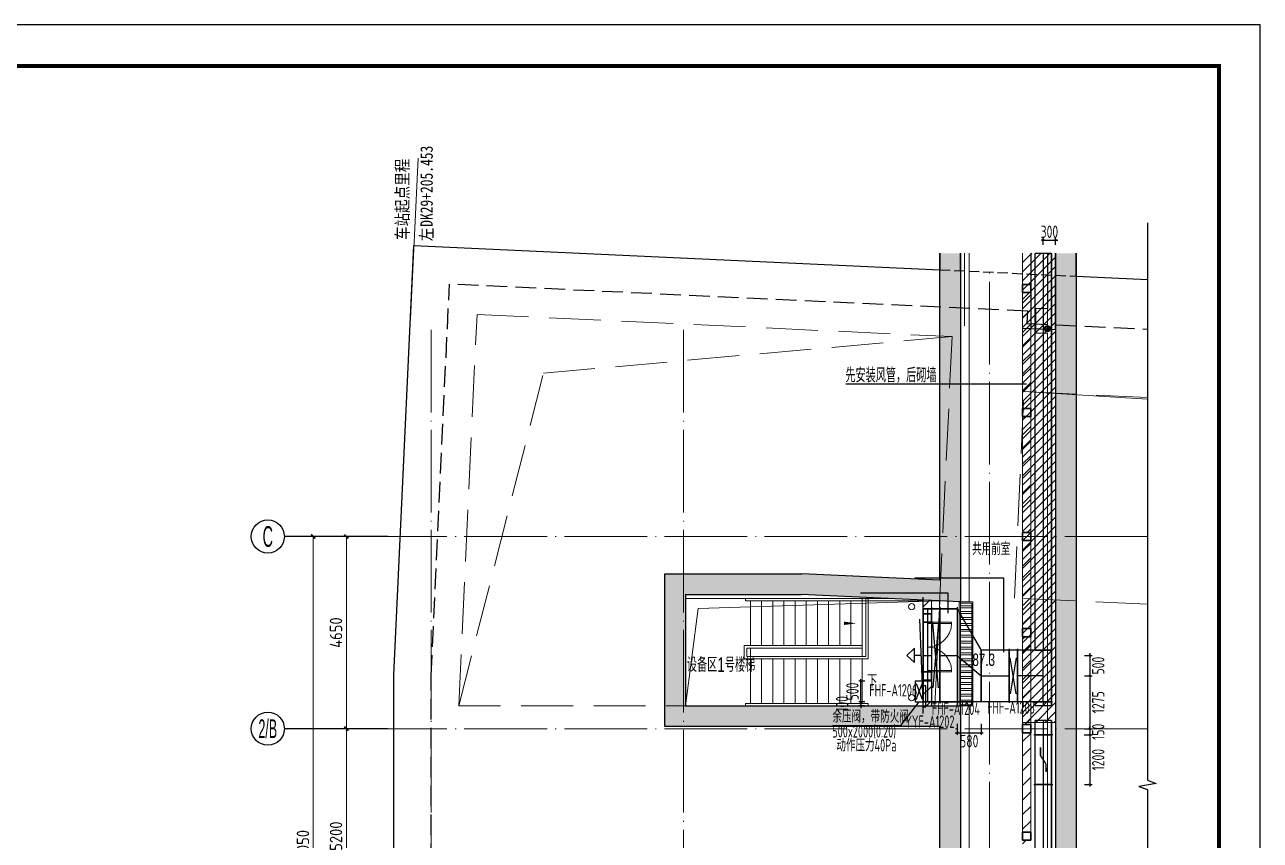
# Model space of a CAD drawing. Extents: x 4 to 13611208, y -605838 to 574722.
# Drawn here: x 13139543 to 13169423, y 427852 to 447585 of the extents above; entities that cross this region are included whole.
import ezdxf
from ezdxf.enums import TextEntityAlignment as Align

# ---------------------------------------------------------------- set-up
doc = ezdxf.new("R2010")
doc.units = 0
doc.header["$LTSCALE"] = 1000
doc.header["$MEASUREMENT"] = 0
for name, pattern in [('ACAD_ISO10W100', [18.5, 12, -3, 0.5, -3]), ('CENTER2', [28.575, 19.05, -3.175, 3.175, -3.175]), ('CONTINOUS', [0]), ('DASH', [0.35, 0.25, -0.1]), ('DOTE', [2.42, 2, -0.2, 0.02, -0.2])]:
    doc.linetypes.add(name, pattern=pattern)
doc.layers.add('0标记', color=1, linetype='Continuous', plot=False)
for name, color, linetype, lineweight in [('1-WALL-砼', 8, 'Continuous', 30), ('1-填充', 8, 'Continuous', 5), ('1-开孔（楼板）', 7, 'Continuous', 5), ('1-截水沟', 133, 'Continuous', 5), ('1-扶梯', 8, 'Continuous', 5), ('1-楼梯', 7, 'CONTINOUS', 5), ('1-线路', 8, 'ACAD_ISO10W100', 5), ('1-车站轮廓', 8, 'CONTINOUS', 5), ('COLUMN(构造柱)', 8, 'Continuous', 35), ('DOTE', 14, 'DOTE', 5), ('pipe排水', 8, 'Continuous', 5), ('PUB_HATCH', 8, 'Continuous', 5), ('WALL', 2, 'Continuous', 5), ('WINDOW', 8, 'Continuous', 5), ('空调提孔洞', 8, 'Continuous', 5), ('给排水提孔洞', 5, 'Continuous', 5), ('顶板轮廓线', 41, 'Continuous', 30)]:
    doc.layers.add(name, color=color, linetype=linetype, lineweight=lineweight)
for name, color, linetype in [('AXIS', 3, 'Continuous'), ('AXIS_TEXT', 7, 'Continuous'), ('DIM_SYMB', 3, 'Continuous'), ('DUCT-JYF-送风管设备', 1, 'Continuous'), ('DUCT-X-P标注', 7, 'Continuous'), ('DUCT-X-S中心线', 5, 'CENTER2'), ('DUCT-X-S标注', 7, 'Continuous'), ('DUCT-X-S法兰', 4, 'Continuous'), ('DUCT-X-S管', 3, 'Continuous'), ('DUCT-X-S管端线', 4, 'Continuous'), ('DUCT-X-S阀门', 7, 'Continuous'), ('DUCT-X-S风口', 7, 'Continuous'), ('PUB_TEXT', 8, 'Continuous'), ('图框', 7, 'Continuous')]:
    doc.layers.add(name, color=color, linetype=linetype)
doc.styles.add('_TCH_DIM', font='SIMPLEX', dxfattribs={"bigfont": 'GBCBIG'})
doc.styles.add('C', font='HZTXT_E', dxfattribs={"width": 0.7, "bigfont": 'HZTXT'})
doc.styles.add('COMPLEX', font='hztxt_e.shx', dxfattribs={"width": 0.6, "bigfont": 'HZTXT.shx'})
doc.styles.add('DIM_FONT', font='gbenor.shx', dxfattribs={"bigfont": 'gbcbig.shx'})
doc.styles.add('du', font='gbenor.shx', dxfattribs={"width": 0.8, "bigfont": 'hztxt.shx'})
doc.styles.add('黑体', font='simhei.ttf', dxfattribs={"width": 0.8})
doc.dimstyles.new('67', dxfattribs={"dimscale": 100, "dimtxt": 3, "dimasz": 0.5, "dimexe": 0.5, "dimexo": 2, "dimgap": 0.5, "dimtad": 2, "dimdec": 0, "dimrnd": 5, "dimzin": 0, "dimdsep": 46, "dimtxsty": 'du', "dimblk": 'ARCHTICK', "dimcen": 0, "dimdle": 0.5, "dimclrd": 256, "dimclre": 256, "dimclrt": 256, "dimazin": 0, "dimtfac": 1, "dimtdec": 0, "dimtix": 1, "dimtmove": 2, "dimatfit": 3, "dimfxl": 100, "dimtolj": 1, "dimtzin": 0, "dimlwd": -1, "dimlwe": -1, "dimarcsym": 0})
doc.dimstyles.new('_TCH_ARCH&&100', dxfattribs={"dimtxt": 300, "dimasz": 100, "dimexe": 100, "dimexo": 100, "dimgap": 100, "dimtad": 1, "dimdec": 0, "dimzin": 0, "dimdsep": 46, "dimtxsty": 'DIM_FONT', "dimblk": 'ARCHTICK', "dimcen": 0.09, "dimclrd": 3, "dimclre": 3, "dimclrt": 7, "dimaunit": 1, "dimazin": 2, "dimtfac": 1, "dimtdec": 0, "dimtix": 1, "dimtmove": 2, "dimatfit": 3, "dimfxl": 1, "dimtolj": 1, "dimtzin": 0, "dimlwd": 18, "dimlwe": 18, "dimarcsym": 0})
pattern_1 = [(45, (1441591.84, 230822.02), (-176.776766, 176.776766), [])]

# ---------------------------------------------------------------- blocks, each defined once
blk = doc.blocks.new('地漏')
at = {"layer": 'pipe排水'}
h = blk.add_hatch(dxfattribs=at)
h.set_pattern_fill('ANSI31', color=8, scale=25, style=0)
h.set_pattern_definition([(45, (-444803.95, -349136.397), (-28.0633004, 28.0633004), [])])
h.paths.add_polyline_path([(100, 0, 1), (-100, 0, 1)])
blk.add_circle((0, 0), 100, dxfattribs=at)
blk = doc.blocks.new('_ArchTick')
at = {"color": 0, "linetype": 'ByBlock', "const_width": 0.4}
blk.add_lwpolyline([(-0.5, -0.5), (0.5, 0.5)], dxfattribs=at)
blk = doc.blocks.new('*D2298')
at = {"layer": 'AXIS', "color": 3, "lineweight": 18, "transparency": 16777216}
for p, q in [((13148221, 430552), (13147221, 430552)), ((13147321, 425352), (13147321, 430552)), ((13148221, 425352), (13147221, 425352))]:
    blk.add_line(p, q, dxfattribs=at)
at = {"layer": 'AXIS', "color": 3, "lineweight": 18, "transparency": 16777216, "xscale": 100, "yscale": 100, "zscale": 100}
for p, rotation in [((13147321, 430552), 90), ((13147321, 425352), 270)]:
    blk.add_blockref('_ArchTick', p, dxfattribs=dict(at, rotation=rotation))
at = {"layer": 'AXIS', "color": 7, "transparency": 16777216, "insert": (13147071, 427952), "char_height": 300, "attachment_point": 5, "rotation": 90, "style": 'DIM_FONT'}
blk.add_mtext('\\A1;5200', dxfattribs=at)
blk = doc.blocks.new('*D2299')
at = {"layer": 'AXIS', "color": 3, "lineweight": 18, "transparency": 16777216}
for p, q in [((13148221, 435202), (13147221, 435202)), ((13147321, 430552), (13147321, 435202)), ((13148221, 430552), (13147221, 430552))]:
    blk.add_line(p, q, dxfattribs=at)
at = {"layer": 'AXIS', "color": 3, "lineweight": 18, "transparency": 16777216, "xscale": 100, "yscale": 100, "zscale": 100}
for p, rotation in [((13147321, 435202), 90), ((13147321, 430552), 270)]:
    blk.add_blockref('_ArchTick', p, dxfattribs=dict(at, rotation=rotation))
at = {"layer": 'AXIS', "color": 7, "transparency": 16777216, "insert": (13147071, 432877), "char_height": 300, "attachment_point": 5, "rotation": 90, "style": 'DIM_FONT'}
blk.add_mtext('\\A1;4650', dxfattribs=at)
blk = doc.blocks.new('*D2300')
at = {"layer": 'AXIS', "color": 3, "lineweight": 18, "transparency": 16777216}
for p, q in [((13148221, 435202), (13146421, 435202)), ((13146521, 420152), (13146521, 435202)), ((13148221, 420152), (13146421, 420152))]:
    blk.add_line(p, q, dxfattribs=at)
at = {"layer": 'AXIS', "color": 3, "lineweight": 18, "transparency": 16777216, "xscale": 100, "yscale": 100, "zscale": 100}
for p, rotation in [((13146521, 435202), 90), ((13146521, 420152), 270)]:
    blk.add_blockref('_ArchTick', p, dxfattribs=dict(at, rotation=rotation))
at = {"layer": 'AXIS', "color": 7, "transparency": 16777216, "insert": (13146271, 427677), "char_height": 300, "attachment_point": 5, "rotation": 90, "style": 'DIM_FONT'}
blk.add_mtext('\\A1;15050', dxfattribs=at)
blk = doc.blocks.new('_AXISO')
blk.add_circle((0, 0), 0.5)
at = {"layer": 'AXIS_TEXT', "style": 'COMPLEX', "width": 1.041667}
blk.add_attdef('A', text='', height=0.56, dxfattribs=at).set_placement((-0.25, -0.28), (0.25, -0.28), align=Align.FIT)
blk = doc.blocks.new('$DorLib2D$00000002')
for p, q in [((-0.5, 0), (-0.5, 0.4875)), ((-0.475, 0.4875), (-0.5, 0.4875)), ((-0.475, 0), (-0.475, 0.4875)), ((0.475, 0), (0.475, 0.4875)), ((0.475, 0.4875), (0.5, 0.4875)), ((0.5, 0), (0.5, 0.4875)), ((-0.5, 0), (-0.475, 0)), ((0.5, 0), (0.475, 0))]:
    blk.add_line(p, q)
at = {"lineweight": 13}
for centre, start, end in [((-0.4875, 0), 0, 88.53072), ((0.4875, 0), 91.46928, 180)]:
    blk.add_arc(centre, 0.4875, start, end, dxfattribs=at)
blk = doc.blocks.new('YYF-200')
at = {"layer": 'DUCT-JYF-送风管设备'}
for p, q in [((30, 439), (-170, 439)), ((-170, 439), (-170, -61)), ((-140, 381), (0, 0)), ((-140, -2), (0, 378)), ((30, 439), (30, -61)), ((230, 439), (30, 439)), ((30, -179), (30, 439)), ((92, 330), (30, 330)), ((92, -179), (92, 330)), ((230, 439), (230, -61)), ((-170, -61), (30, -61)), ((230, -61), (30, -61)), ((30, -179), (92, -179))]:
    blk.add_line(p, q, dxfattribs=at)
blk = doc.blocks.new('*D2366')
at = {"layer": 'DUCT-X-S标注', "transparency": 16777216}
for p, q in [((13164173, 442375), (13164123, 442375)), ((13164173, 442256), (13164173, 442425)), ((13164173, 442375), (13164473, 442375)), ((13164473, 442256), (13164473, 442425)), ((13164473, 442375), (13164523, 442375))]:
    blk.add_line(p, q, dxfattribs=at)
at = {"layer": 'DUCT-X-S标注', "transparency": 16777216, "xscale": 50, "yscale": 50, "zscale": 50}
blk.add_blockref('_ArchTick', (13164173, 442375), dxfattribs=at)
at = {"layer": 'DUCT-X-S标注', "transparency": 16777216, "xscale": 50, "yscale": 50, "zscale": 50, "rotation": 180}
blk.add_blockref('_ArchTick', (13164473, 442375), dxfattribs=at)
at = {"layer": 'DUCT-X-S标注', "transparency": 16777216, "insert": (13164323, 442575), "char_height": 300, "attachment_point": 5, "style": 'du'}
blk.add_mtext('\\A1;300', dxfattribs=at)
blk = doc.blocks.new('*D2367')
at = {"layer": 'DUCT-X-S标注', "transparency": 16777216}
for p, q in [((13159856, 431202), (13159711, 431202)), ((13159761, 431202), (13159761, 431252)), ((13159761, 431202), (13159761, 431102)), ((13159856, 431102), (13159711, 431102)), ((13159761, 431102), (13159761, 431052))]:
    blk.add_line(p, q, dxfattribs=at)
at = {"layer": 'DUCT-X-S标注', "transparency": 16777216, "xscale": 50, "yscale": 50, "zscale": 50}
for p, rotation in [((13159761, 431202), 270), ((13159761, 431102), 90)]:
    blk.add_blockref('_ArchTick', p, dxfattribs=dict(at, rotation=rotation))
at = {"layer": 'DUCT-X-S标注', "transparency": 16777216, "insert": (13159311, 431152), "char_height": 300, "attachment_point": 5, "rotation": 90, "style": 'du'}
blk.add_mtext('\\A1;100', dxfattribs=at)
blk = doc.blocks.new('*D2368')
at = {"layer": 'DUCT-X-S标注', "transparency": 16777216}
for p, q in [((13159856, 431702), (13159711, 431702)), ((13159761, 431152), (13159761, 431752)), ((13159856, 431202), (13159711, 431202))]:
    blk.add_line(p, q, dxfattribs=at)
at = {"layer": 'DUCT-X-S标注', "transparency": 16777216, "xscale": 50, "yscale": 50, "zscale": 50}
for p, rotation in [((13159761, 431702), 90), ((13159761, 431202), 270)]:
    blk.add_blockref('_ArchTick', p, dxfattribs=dict(at, rotation=rotation))
at = {"layer": 'DUCT-X-S标注', "transparency": 16777216, "insert": (13159561, 431452), "char_height": 300, "attachment_point": 5, "rotation": 90, "style": 'du'}
blk.add_mtext('\\A1;500', dxfattribs=at)
blk = doc.blocks.new('*D2369')
at = {"layer": 'DUCT-X-S标注', "transparency": 16777216}
for p, q in [((13165303, 432377), (13165303, 431779)), ((13165173, 432327), (13165353, 432327)), ((13165173, 431829), (13165353, 431829))]:
    blk.add_line(p, q, dxfattribs=at)
at = {"layer": 'DUCT-X-S标注', "transparency": 16777216, "xscale": 50, "yscale": 50, "zscale": 50}
for p, rotation in [((13165303, 432327), 90), ((13165303, 431829), 270)]:
    blk.add_blockref('_ArchTick', p, dxfattribs=dict(at, rotation=rotation))
at = {"layer": 'DUCT-X-S标注', "transparency": 16777216, "insert": (13165503, 432078), "char_height": 300, "attachment_point": 5, "rotation": 90, "style": 'du'}
blk.add_mtext('\\A1;500', dxfattribs=at)
blk = doc.blocks.new('*D2370')
at = {"layer": 'DUCT-X-S标注', "transparency": 16777216}
for p, q in [((13165173, 431829), (13165353, 431829)), ((13165303, 431879), (13165303, 430502)), ((13165173, 430552), (13165353, 430552))]:
    blk.add_line(p, q, dxfattribs=at)
at = {"layer": 'DUCT-X-S标注', "transparency": 16777216, "xscale": 50, "yscale": 50, "zscale": 50}
for p, rotation in [((13165303, 431829), 90), ((13165303, 430552), 270)]:
    blk.add_blockref('_ArchTick', p, dxfattribs=dict(at, rotation=rotation))
at = {"layer": 'DUCT-X-S标注', "transparency": 16777216, "insert": (13165503, 431191), "char_height": 300, "attachment_point": 5, "rotation": 90, "style": 'du'}
blk.add_mtext('\\A1;1275', dxfattribs=at)
blk = doc.blocks.new('*D2371')
at = {"layer": 'DUCT-X-S标注', "transparency": 16777216}
for p, q in [((13165303, 430552), (13165303, 430602)), ((13165163, 430402), (13165353, 430402)), ((13165173, 430552), (13165353, 430552)), ((13165303, 430552), (13165303, 430402)), ((13165303, 430402), (13165303, 430352))]:
    blk.add_line(p, q, dxfattribs=at)
at = {"layer": 'DUCT-X-S标注', "transparency": 16777216, "xscale": 50, "yscale": 50, "zscale": 50}
for p, rotation in [((13165303, 430552), 270), ((13165303, 430402), 90)]:
    blk.add_blockref('_ArchTick', p, dxfattribs=dict(at, rotation=rotation))
at = {"layer": 'DUCT-X-S标注', "transparency": 16777216, "insert": (13165503, 430477), "char_height": 300, "attachment_point": 5, "rotation": 90, "style": 'du'}
blk.add_mtext('\\A1;150', dxfattribs=at)
blk = doc.blocks.new('*D2372')
at = {"layer": 'DUCT-X-S标注', "transparency": 16777216}
for p, q in [((13165163, 430402), (13165353, 430402)), ((13165303, 430452), (13165303, 429152)), ((13165173, 429202), (13165353, 429202))]:
    blk.add_line(p, q, dxfattribs=at)
at = {"layer": 'DUCT-X-S标注', "transparency": 16777216, "xscale": 50, "yscale": 50, "zscale": 50}
for p, rotation in [((13165303, 430402), 90), ((13165303, 429202), 270)]:
    blk.add_blockref('_ArchTick', p, dxfattribs=dict(at, rotation=rotation))
at = {"layer": 'DUCT-X-S标注', "transparency": 16777216, "insert": (13165503, 429802), "char_height": 300, "attachment_point": 5, "rotation": 90, "style": 'du'}
blk.add_mtext('\\A1;1200', dxfattribs=at)
blk = doc.blocks.new('*D2376')
at = {"layer": 'DUCT-X-S标注', "transparency": 16777216}
for p, q in [((13162096, 430667), (13162096, 430401)), ((13162673, 430667), (13162673, 430401)), ((13162046, 430451), (13162723, 430451))]:
    blk.add_line(p, q, dxfattribs=at)
at = {"layer": 'DUCT-X-S标注', "transparency": 16777216, "xscale": 50, "yscale": 50, "zscale": 50, "rotation": 180}
blk.add_blockref('_ArchTick', (13162096, 430451), dxfattribs=at)
at = {"layer": 'DUCT-X-S标注', "transparency": 16777216, "xscale": 50, "yscale": 50, "zscale": 50}
blk.add_blockref('_ArchTick', (13162673, 430451), dxfattribs=at)
at = {"layer": 'DUCT-X-S标注', "transparency": 16777216, "insert": (13162384, 430251), "char_height": 300, "attachment_point": 5, "style": 'du'}
blk.add_mtext('\\A1;580', dxfattribs=at)
blk = doc.blocks.new('图框框')
at = {"layer": '图框', "color": 1, "linetype": 'Continuous', "ltscale": 10}
blk.add_lwpolyline([(0, -42000), (59400, -42000), (59400, 0), (0, 0)], close=True, dxfattribs=at)
blk = doc.blocks.new('$风口$00000101')
for p, q in [((100, 250), (100, -250)), ((0, -200), (0, 200)), ((0, 200), (100, 200)), ((100, 200), (183.5, -155.8)), ((0, 0), (-100, 0)), ((170, 0), (315, 0)), ((500, 0), (315, 31.5)), ((315, 31.5), (315, -31.5)), ((315, -31.5), (500, 0)), ((100, -200), (0, -200))]:
    blk.add_line(p, q)

msp = doc.modelspace()

# ---------------------------------------------------------------- hatches: boundary and pattern name
at = {"layer": '1-填充'}
h = msp.add_hatch(dxfattribs=at)
h.set_pattern_fill('钢筋混凝土', color=8, scale=100, style=0)
h.set_pattern_definition([(45, (26775.88, 100903.02), (-176.7766953, 176.7766953), []), (50, (26775.9, 100903), (717.260183, -62.752135), [75, -825]), (355, (26775.9, 100903), (-138.751334, 752.192134), [60, -660]), (100.4514, (26835.65, 100897.8), (578.50938, 689.439542), [63.74019, -701.14211]), (46.1842, (26775.9, 101103), (1067.24105, -165.519014), [112.5, -1237.5]), (96.6356, (26864.8, 101089.2), (934.662706, 974.11787), [95.61029, -1051.713]), (351.1842, (26775.9, 101103), (934.661945, 974.1186), [90, -990]), (21, (26875.9, 101053), (596.907052, -402.61889), [75, -825]), (326, (26875.9, 101053), (243.31533, 725.150045), [60, -660]), (71.4514, (26925.6, 101019.5), (840.22263, 322.530497), [63.74019, -701.14211]), (37.5, (26775.88, 100903.02), (12.1598553, 332.893854), [0, -652, 0, -670, 0, -662.5]), (7.5, (26775.9, 100903.02), (263.069537, 394.411712), [0, -382, 0, -637, 0, -252.5]), (327.5, (26552.88, 100903.02), (533.822436, -22.554872), [0, -250, 0, -780, 0, -1035]), (317.5, (26452.9, 100903), (583.18617, 100.104982), [0, -325, 0, -518, 0, -735])])
h.paths.add_polyline_path([(13164973, 440299.4), (13164473, 440322.7), (13164473, 417190.6), (13158322.4, 416902), (13155523, 416902), (13155523, 419602), (13162173, 419602), (13162173, 431102), (13155523, 431102), (13155523, 433802), (13158322.5, 433802), (13162173, 433621.3), (13162173, 440730.2), (13161673, 440753.4), (13161673, 434145.4), (13158334.2, 434302), (13155023, 434302), (13155023, 430602), (13161673, 430602), (13161673, 420102), (13155023, 420102), (13155023, 416402), (13158334.1, 416402), (13164973, 416713.5)])
h.paths.add_polyline_path([(13162173, 442056), (13161673, 442056), (13161673, 440753.4), (13162173, 440730.2)])
h.paths.add_polyline_path([(13164973, 442056), (13164473, 442056), (13164473, 440322.7), (13164973, 440299.4)])
h = msp.add_hatch(dxfattribs=at)
h.set_pattern_fill('ANSI31', color=8, scale=100, style=0)
h.set_pattern_definition([(45, (26775.88, 100903.02), (-112.2532015, 112.2532015), [])])
h.paths.add_polyline_path([(13164473, 442056), (13163673, 442056), (13163673, 430702), (13164473, 430702)])
h = msp.add_hatch(dxfattribs=at)
h.set_pattern_fill('ANSI32', color=8, scale=30, angle=334.88267, style=0)
h.set_pattern_definition([(360, (13162872.03, 228644.58), (8e-12, 142.875), []), (360, (13162919.65, 228596.95), (8e-12, 142.875), [])])
h.paths.add_polyline_path([(13162173, 433591.3), (13162443, 433591.3), (13162443, 431132), (13162173, 431132)])
at = {"layer": 'PUB_HATCH'}
h = msp.add_hatch(dxfattribs=at)
h.set_pattern_fill('普通砖', color=8, scale=100, style=0)
h.set_pattern_definition(pattern_1)
h.paths.add_polyline_path([(13163673, 438302), (13163873, 438302), (13163873, 441102), (13163673, 441102)])
h = msp.add_hatch(dxfattribs=at)
h.set_pattern_fill('普通砖', color=8, scale=100, style=0)
h.set_pattern_definition(pattern_1)
h.paths.add_polyline_path([(13163673, 435302), (13163873, 435302), (13163873, 438102), (13163673, 438102)])
h = msp.add_hatch(dxfattribs=at)
h.set_pattern_fill('普通砖', color=8, scale=100, style=0)
h.set_pattern_definition(pattern_1)
h.paths.add_polyline_path([(13163673, 432977), (13163873, 432977), (13163873, 435102), (13163673, 435102)])
h = msp.add_hatch(dxfattribs=at)
h.set_pattern_fill('普通砖', color=8, scale=100, style=0)
h.set_pattern_definition(pattern_1)
h.paths.add_polyline_path([(13161273.6, 433327.5), (13161473.6, 433327.5), (13161473.6, 433658.9), (13161273.6, 433658.9)])
h = msp.add_hatch(dxfattribs=at)
h.set_pattern_fill('普通砖', color=8, scale=100, style=0)
h.set_pattern_definition(pattern_1)
h.paths.add_polyline_path([(13163673, 430652), (13163873, 430652), (13163873, 432777), (13163673, 432777)])
h = msp.add_hatch(dxfattribs=at)
h.set_pattern_fill('普通砖', color=8, scale=100, style=0)
h.set_pattern_definition(pattern_1)
h.paths.add_polyline_path([(13161473.6, 431727.5), (13161273.6, 431727.5), (13161273.6, 431102), (13161473.6, 431102)])
h = msp.add_hatch(dxfattribs=at)
h.set_pattern_fill('普通砖', color=8, scale=100, style=0)
h.set_pattern_definition(pattern_1)
h.paths.add_polyline_path([(13163673, 428052), (13163873, 428052), (13163873, 430452), (13163673, 430452)])
h = msp.add_hatch(dxfattribs=at)
h.set_pattern_fill('普通砖', color=8, scale=100, style=0)
h.set_pattern_definition(pattern_1)
h.paths.add_polyline_path([(13163673, 425452), (13163873, 425452), (13163873, 427852), (13163673, 427852)])

# ---------------------------------------------------------------- linework, layer by layer
at = {"color": 8}
msp.add_lwpolyline([(13163873, 442056), (13163873, 440233.1), (13164473, 440209.4), (13164473, 442056)], dxfattribs=at)
at = {"layer": '1-WALL-砼', "color": 8}
for p, q in [((13161673, 434145.4), (13161673, 442056)), ((13161673, 442056), (13161673, 441654.4)), ((13162173, 442056), (13162173, 433621.3)), ((13162173, 441631.1), (13162173, 442056)), ((13164473, 442056), (13164473, 417190.6)), ((13164473, 442056), (13164473, 441524)), ((13164973, 442056), (13164973, 416713.5)), ((13164973, 441500.7), (13164973, 442056)), ((13155023, 430602), (13155023, 434302)), ((13155023, 434302), (13158334.2, 434302)), ((13155023, 430602), (13155023, 434302)), ((13155023, 434302), (13158334.2, 434302)), ((13161673, 434145.4), (13158334.2, 434302)), ((13155523, 433802), (13158322.5, 433802)), ((13155523, 433802), (13155523, 431102)), ((13162173, 433621.3), (13158322.5, 433802)), ((13155523, 431102), (13162173, 431102)), ((13162173, 431102), (13162173, 419602)), ((13161673, 430602), (13155023, 430602)), ((13161673, 430602), (13155023, 430602)), ((13161673, 420102), (13161673, 430602)), ((13161673, 420102), (13161673, 430602))]:
    msp.add_line(p, q, dxfattribs=at)
at = {"layer": '1-WALL-砼', "color": 8, "linetype": 'DASH', "ltscale": 2}
for p, q in [((13149373, 431831.1), (13149814.2, 441305.6)), ((13163799, 440654.4), (13149814.2, 441305.6)), ((13163785.1, 440354.8), (13163799, 440654.4)), ((13163785.1, 440354.8), (13166693.8, 440219.3)), ((13149373, 418874), (13149373, 431831.1))]:
    msp.add_line(p, q, dxfattribs=at)
at = {"layer": '1-填充', "color": 8}
msp.add_lwpolyline([(13163673, 442056), (13163673, 430702), (13164473, 430702), (13164473, 442056)], dxfattribs=at)
at = {"layer": '1-开孔（楼板）', "color": 8, "linetype": 'DASH', "ltscale": 5}
for points in [[(13161552.3, 431102), (13150039.8, 431102), (13150480.9, 440573.8), (13161968.4, 440038.9), (13161552.3, 431102)], [(13150039.8, 431102), (13152089, 439154.8), (13161968.4, 440038.9)], [(13166693.8, 433562.1), (13163475.7, 433712), (13163708.3, 438706.5), (13166693.8, 438567.5)]]:
    msp.add_lwpolyline(points, dxfattribs=at)
at = {"layer": '1-开孔（楼板）', "color": 8}
for points in [[(13163708.3, 438706.5), (13166693.8, 438527.3)], [(13155523, 431102), (13155830.4, 433459.5), (13161670.7, 433644.9)]]:
    msp.add_lwpolyline(points, dxfattribs=at)
for points in [[(13155523, 431102), (13155523, 432402), (13155523, 433802), (13158322.5, 433802), (13161670.7, 433644.9), (13161552.3, 431102)], [(13155523, 431102), (13155523, 433802), (13158322.5, 433802), (13161670.7, 433644.9), (13155830.4, 433459.5)]]:
    msp.add_lwpolyline(points, close=True, dxfattribs=at)
at = {"layer": '1-截水沟', "color": 8}
for p, q in [((13162383, 439502), (13162383, 442056)), ((13164283, 442056), (13164283, 440721.7)), ((13164283, 440721.7), (13163993, 440721.7)), ((13163993, 440721.7), (13163993, 440121.7)), ((13163993, 440121.7), (13164273, 440121.7)), ((13164273, 440121.7), (13164273, 417652)), ((13162383, 433621.3), (13162383, 439502)), ((13162173, 433621.3), (13162383, 433621.3)), ((13162173, 431102), (13162383, 431102)), ((13162383, 425352), (13162383, 431102))]:
    msp.add_line(p, q, dxfattribs=at)
for points in [[(13162143, 433621.3), (13162473, 433621.3), (13162473, 431102), (13162143, 431102)], [(13162173, 433591.3), (13162443, 433591.3), (13162443, 431132), (13162173, 431132)]]:
    msp.add_lwpolyline(points, close=True, dxfattribs=at)
msp.add_lwpolyline([(13162173, 433621.3), (13162173, 431102)], dxfattribs=at)
at = {"layer": '1-扶梯', "color": 8}
for p, q in [((13164273, 442056), (13164273, 440217.3)), ((13164373, 440213.3), (13164373, 442056))]:
    msp.add_line(p, q, dxfattribs=at)
msp.add_lwpolyline([(13162273, 440296.3), (13162273, 442056)], dxfattribs=at)
at = {"layer": '1-楼梯', "color": 8}
for p, q in [((13156973, 433702), (13155523, 433702)), ((13155523, 433702), (13155523, 431102)), ((13159793, 433702), (13156973, 433702)), ((13156973, 433642), (13156973, 433702)), ((13157093, 433702), (13156973, 433702)), ((13159793, 433642), (13156973, 433642)), ((13159793, 433702), (13157093, 433702)), ((13157093, 432562), (13157093, 433642)), ((13157093, 432562), (13157093, 433642)), ((13157363, 432562), (13157363, 433642)), ((13157633, 432562), (13157633, 433642)), ((13157903, 432562), (13157903, 433642)), ((13158173, 432562), (13158173, 433642)), ((13158443, 432562), (13158443, 433642)), ((13158713, 432562), (13158713, 433642)), ((13158983, 432562), (13158983, 433642)), ((13159253, 432562), (13159253, 433642)), ((13159523, 432562), (13159523, 433642)), ((13159733, 433642), (13161273.6, 433642)), ((13159793, 433702), (13160453.2, 433702)), ((13159793, 433642), (13159793, 433702)), ((13159793, 433642), (13159793, 433702)), ((13159793, 432562), (13159793, 433642)), ((13159883, 432302), (13159883, 433702)), ((13159883, 433702), (13159943, 433702)), ((13159943, 432242), (13159943, 433702)), ((13159793, 432562), (13156943, 432562)), ((13156943, 432562), (13156943, 432242)), ((13159793, 432502), (13157003, 432502)), ((13157003, 432502), (13157003, 432302)), ((13159793, 432502), (13157093, 432502)), ((13157093, 432302), (13157093, 432502)), ((13159793, 432502), (13159793, 432562)), ((13159793, 432502), (13159793, 432562)), ((13159793, 432502), (13159793, 432302)), ((13156943, 432242), (13159943, 432242)), ((13157003, 432302), (13159883, 432302)), ((13157093, 432302), (13159793, 432302)), ((13157093, 432242), (13157093, 431162)), ((13157093, 431162), (13157093, 432242)), ((13157363, 432242), (13157363, 431162)), ((13157633, 432242), (13157633, 431162)), ((13157903, 432242), (13157903, 431162)), ((13158173, 432242), (13158173, 431162)), ((13158443, 432242), (13158443, 431162)), ((13158713, 432242), (13158713, 431162)), ((13158983, 432242), (13158983, 431162)), ((13159253, 432242), (13159253, 431162)), ((13159523, 432242), (13159523, 431162)), ((13159793, 432242), (13159793, 431162)), ((13156973, 431162), (13159943, 431162)), ((13156973, 431162), (13156973, 431102)), ((13159943, 431162), (13159943, 431102)), ((13155523, 431102), (13156973, 431102)), ((13156973, 431102), (13159943, 431102)), ((13156973, 431102), (13157093, 431102)), ((13157093, 431102), (13159793, 431102))]:
    msp.add_line(p, q, dxfattribs=at)
at = {"layer": '1-线路', "color": 8, "linetype": 'ByBlock'}
msp.add_line((13148874.1, 440465.1), (13149055.2, 444354.9), dxfattribs=at)
at = {"layer": '1-车站轮廓', "color": 8, "lineweight": -3}
msp.add_line((13164473, 440211), (13164473, 440207.2), dxfattribs=at)
at = {"layer": 'AXIS'}
for p, q in [((13148321.5, 435202), (13145821.5, 435202)), ((13148321.5, 430552), (13145821.5, 430552))]:
    msp.add_line(p, q, dxfattribs=at)
at = {"layer": 'COLUMN(构造柱)', "color": 8}
for p, q in [((13163873, 441302), (13163673, 441302)), ((13163673, 441302), (13163673, 441102)), ((13163673, 441102), (13163873, 441102)), ((13163873, 441102), (13163873, 441302)), ((13163873, 438302), (13163673, 438302)), ((13163673, 438302), (13163673, 438102)), ((13163673, 438102), (13163873, 438102)), ((13163873, 438102), (13163873, 438302)), ((13163873, 435302), (13163673, 435302)), ((13163673, 435302), (13163673, 435102)), ((13163673, 435102), (13163873, 435102)), ((13163873, 435102), (13163873, 435302)), ((13161273.6, 433327.5), (13161273.6, 433127.5)), ((13161473.6, 433327.5), (13161273.6, 433327.5)), ((13161473.6, 433127.5), (13161473.6, 433327.5)), ((13161273.6, 433127.5), (13161473.6, 433127.5)), ((13163873, 432977), (13163673, 432977)), ((13163673, 432977), (13163673, 432777)), ((13163873, 432777), (13163873, 432977)), ((13163673, 432777), (13163873, 432777)), ((13161273.6, 431927.5), (13161273.6, 431727.5)), ((13161473.6, 431927.5), (13161273.6, 431927.5)), ((13161473.6, 431727.5), (13161473.6, 431927.5)), ((13161273.6, 431727.5), (13161473.6, 431727.5)), ((13163873, 430652), (13163673, 430652)), ((13163673, 430652), (13163673, 430452)), ((13163873, 430452), (13163873, 430652)), ((13163673, 430452), (13163873, 430452)), ((13163873, 428052), (13163673, 428052)), ((13163673, 428052), (13163673, 427852)), ((13163873, 427852), (13163873, 428052)), ((13163673, 427852), (13163873, 427852))]:
    msp.add_line(p, q, dxfattribs=at)
at = {"layer": 'DIM_SYMB'}
msp.add_lwpolyline([(13166693.8, 442791.7), (13166693.8, 429304), (13166903.8, 429227.6), (13166483.8, 429153.5), (13166693.8, 429079), (13166693.8, 415591.2)], dxfattribs=at)
at = {"layer": 'DIM_SYMB', "color": 8}
msp.add_lwpolyline([(13159928, 431702, 0, 0, 0), (13156308, 431702, 0, 0, 0), (13156308, 433102, 0, 0, 0), (13159658, 433102, 0, 80, 0), (13159358, 433102, 0, 0, 0)], format="xyseb", dxfattribs=at)
at = {"layer": 'DOTE', "color": 8, "linetype": 'DOTE'}
for p, q in [((13162873, 415164.3), (13162873, 441598.5)), ((13149373, 440202), (13149373, 415164.3)), ((13155473, 440202), (13155473, 415164.3)), ((13166693.8, 435202), (13146073, 435202)), ((13166693.8, 430552), (13146073, 430552))]:
    msp.add_line(p, q, dxfattribs=at)
at = {"layer": 'DUCT-X-P标注'}
msp.add_lwpolyline([(13159076, 430629), (13160729.4, 430629), (13161173.6, 431202)], dxfattribs=at)
at = {"layer": 'DUCT-X-S中心线'}
for p, q in [((13164173, 442056), (13164173, 432454.5)), ((13164173, 431829.3), (13164173, 432454.3)), ((13161273.6, 432327), (13161473.6, 432327)), ((13161674, 432327), (13162095.6, 432327)), ((13162095.8, 432327), (13162673.1, 431829.3)), ((13162673.1, 431829.3), (13163347.6, 431829.3)), ((13164173, 431829.3), (13163548, 431829.3)), ((13164173, 431204.3), (13164173, 431829.3)), ((13164173, 431204.1), (13164173, 431108)), ((13164173, 430753.6), (13164173, 430402)), ((13164173, 430401.8), (13164173, 429201.8)), ((13164173, 429201.6), (13164173, 419002.2))]:
    msp.add_line(p, q, dxfattribs=at)
at = {"layer": 'DUCT-X-S标注'}
for points in [[(13163766.2, 438890.5), (13159400.8, 438890.5)], [(13163219.3, 432403), (13163219.3, 434191), (13161067.3, 434191)], [(13161875.3, 433349.5), (13161875.3, 433829.5), (13159752.8, 433829.5)]]:
    msp.add_lwpolyline(points, dxfattribs=at)
at = {"layer": 'DUCT-X-S法兰'}
for p, q in [((13161473.7, 433492), (13161473.7, 431162)), ((13161673.9, 433492), (13161673.9, 431162)), ((13162095.7, 433492), (13162095.7, 431162)), ((13163347.7, 432484.3), (13163347.7, 431174.3)), ((13163547.9, 432484.3), (13163547.9, 431174.3)), ((13164398, 432454.4), (13163948, 432454.4)), ((13163948, 431204.2), (13164398, 431204.2)), ((13164403, 430401.9), (13163943, 430401.9)), ((13163943, 429201.7), (13164403, 429201.7))]:
    msp.add_line(p, q, dxfattribs=at)
at = {"layer": 'DUCT-X-S法兰', "color": 18, "true_color": 0x000000}
for p in [(13164173, 432454.5, 2300), (13164173, 432454.3, 2300), (13161473.6, 432327, 2660), (13161473.8, 432327, 2660), (13161673.8, 432327, 2660), (13161674, 432327, 2660), (13162095.6, 432327, 2660), (13162095.8, 432327, 2660), (13163347.6, 431829.3, 2660), (13163347.8, 431829.3, 2660), (13163547.8, 431829.3, 2660), (13163548, 431829.3, 2660), (13164173, 431204.3, 2300), (13164173, 431204.1, 2300), (13164173, 430402, 600), (13164173, 430401.8, 600), (13164173, 429201.8, 2300), (13164173, 429201.6, 2300)]:
    msp.add_point(p, dxfattribs=at)
at = {"layer": 'DUCT-X-S管', "const_width": 35}
for points in [[(13163973, 442056), (13163973, 432454.5)], [(13164373, 442056), (13163973, 442056)], [(13164373, 432454.5), (13164373, 442056)], [(13161473.6, 433452), (13161273.6, 433452)], [(13161273.6, 433452), (13161273.6, 431202)], [(13161473.6, 431202), (13161473.6, 433452)], [(13161473.8, 433452), (13161673.8, 433452)], [(13162095.6, 433452), (13161674, 433452)], [(13161674, 433452), (13161674, 431202)], [(13162095.6, 431202), (13162095.6, 433452)], [(13162095.8, 433452), (13162673.1, 432454.3)], [(13163347.6, 432454.3), (13162673.1, 432454.3)], [(13162673.1, 432454.3), (13162673.1, 431204.3)], [(13163347.6, 431204.3), (13163347.6, 432454.3)], [(13163347.8, 432454.3), (13163547.8, 432454.3)], [(13163548, 432454.3), (13163973, 432454.3)], [(13163973, 432454.5), (13164373, 432454.5)], [(13163973, 432454.3), (13163973, 432454.3)], [(13164373, 432454.3), (13164373, 431204.3)], [(13161273.6, 431202), (13161473.6, 431202)], [(13161673.8, 431202), (13161473.8, 431202)], [(13161674, 431202), (13162095.6, 431202)], [(13162095.8, 431202), (13162673.1, 431204.3)], [(13162673.1, 431204.3), (13163347.6, 431204.3)], [(13163547.8, 431204.3), (13163347.8, 431204.3)], [(13163973, 431204.3), (13163548, 431204.3)], [(13163973, 431204.3), (13163973, 431204.3)], [(13163973, 431204.1), (13163973, 431108)], [(13164373, 431204.1), (13163973, 431204.1)], [(13164373, 431108), (13164373, 431204.1)], [(13163973, 431108), (13164373, 431108)], [(13163973, 430753.6), (13163973, 430402)], [(13164373, 430753.6), (13163973, 430753.6)], [(13164373, 430402), (13164373, 430753.6)], [(13163973, 430402), (13164373, 430402)], [(13163973, 429201.8), (13163973, 430401.8)], [(13164373, 430401.8), (13164373, 429201.8)], [(13164106.3, 430101.8), (13164106.3, 429901.8)], [(13164106.3, 429901.8), (13164239.6, 429701.8)], [(13164239.6, 429701.8), (13164239.6, 429501.8)], [(13164239.6, 429501.8), (13164252.8, 429601.8)], [(13163973, 429201.6), (13163973, 419002.2)], [(13164373, 429201.6), (13163973, 429201.6)], [(13164373, 419002.2), (13164373, 429201.6)]]:
    msp.add_lwpolyline(points, dxfattribs=at)
at = {"layer": 'DUCT-X-S管', "color": 18, "true_color": 0x000000}
for p in [(13164173, 432454.3, 2300), (13162095.8, 432327, 2660), (13162673.1, 431829.3, 2660), (13163548, 431829.3, 2660), (13164173, 431204.3, 2300), (13164173, 430401.8, 600), (13164173, 429201.8, 2300)]:
    msp.add_point(p, dxfattribs=at)
at = {"layer": 'DUCT-X-S管端线'}
for p, q in [((13161473.8, 433452), (13161473.8, 431202)), ((13161673.8, 433452), (13161673.8, 431202)), ((13162095.8, 433452), (13162095.8, 431202)), ((13162673.1, 431204.3), (13162673.1, 432454.3)), ((13163347.8, 432454.3), (13163347.8, 431204.3)), ((13163547.8, 432454.3), (13163547.8, 431204.3)), ((13163548, 431204.3), (13163548, 432454.3)), ((13163973, 432454.3), (13164373, 432454.3)), ((13164373, 431204.3), (13163973, 431204.3)), ((13163973, 430401.8), (13164373, 430401.8)), ((13164373, 429201.8), (13163973, 429201.8))]:
    msp.add_line(p, q, dxfattribs=at)
at = {"layer": 'DUCT-X-S阀门'}
for p, q in [((13161643.9, 431539.7), (13161503.7, 433114.3)), ((13161643.8, 433114.5), (13161503.8, 431539.5)), ((13163517.9, 431391.9), (13163377.7, 432266.7)), ((13163517.8, 432266.8), (13163377.8, 431391.8))]:
    msp.add_line(p, q, dxfattribs=at)
at = {"layer": 'WALL', "color": 8}
for p, q in [((13163673, 442056), (13163673, 440233.9)), ((13163873, 442056), (13163873, 440233.9)), ((13163673, 441102), (13163673, 438302)), ((13163873, 441102), (13163873, 438302)), ((13163873, 440233.9), (13163673, 440233.9)), ((13163673, 438102), (13163673, 435302)), ((13163873, 438102), (13163873, 435302)), ((13163673, 435102), (13163673, 432977)), ((13163873, 435102), (13163873, 432977)), ((13161273.6, 433658.9), (13161273.6, 433327.5)), ((13161473.6, 433658.9), (13161273.6, 433658.9)), ((13161473.6, 433658.9), (13161473.6, 433327.5)), ((13163673, 432777), (13163673, 430652)), ((13163873, 432777), (13163873, 430652)), ((13161273.6, 431727.5), (13161273.6, 431102)), ((13161473.6, 431727.5), (13161473.6, 431102)), ((13161473.6, 431102), (13161273.6, 431102)), ((13163673, 430452), (13163673, 428052)), ((13163873, 430452), (13163873, 428052))]:
    msp.add_line(p, q, dxfattribs=at)
at = {"layer": '图框', "color": 2}
msp.add_lwpolyline([(13080322.6, 405585), (13169422.6, 405585), (13169422.6, 447585), (13080322.6, 447585)], close=True, dxfattribs=at)
at = {"layer": '图框', "const_width": 100}
msp.add_lwpolyline([(13082822.6, 406585), (13168422.6, 406585), (13168422.6, 446585), (13082822.6, 446585)], close=True, dxfattribs=at)
at = {"layer": '空调提孔洞', "color": 8, "ltscale": 2}
for centre in [(13160993, 433502.4), (13160993, 431302)]:
    msp.add_circle(centre, 75, dxfattribs=at)
at = {"layer": '给排水提孔洞', "color": 8}
for centre in [(13164273, 440231.2), (13160993, 431302)]:
    msp.add_circle(centre, 75, dxfattribs=at)
at = {"layer": '给排水提孔洞', "color": 8, "ltscale": 2}
msp.add_circle((13160993, 433502.4), 75, dxfattribs=at)
at = {"layer": '顶板轮廓线', "color": 8}
for p, q in [((13148473, 431852), (13148957, 442246.5)), ((13148957, 442246.5), (13161673, 441654.4)), ((13164973, 441500.7), (13166693.8, 441420.6)), ((13148473, 418852), (13148473, 431852))]:
    msp.add_line(p, q, dxfattribs=at)
at = {"layer": '顶板轮廓线', "color": 8, "linetype": 'DASH'}
msp.add_line((13161673, 441654.4), (13164973, 441500.7), dxfattribs=at)

# ---------------------------------------------------------------- block references
at = {"layer": '0标记', "xscale": 1.5}
msp.add_blockref('图框框', (13080322.6, 447585), dxfattribs=at)
at = {"layer": 'AXIS'}
ref = msp.add_blockref('_AXISO', (13145421.5, 435202), dxfattribs=dict(at, xscale=800, yscale=800, zscale=800))
ref.add_attrib('A', 'C', dxfattribs={"layer": 'AXIS_TEXT', "height": 500.9, "style": 'C', "width": 0.777778}).set_placement((13145296.3, 434951.6), (13145546.7, 434951.6), align=Align.FIT)
ref = msp.add_blockref('_AXISO', (13145421.5, 430552), dxfattribs=dict(at, xscale=800, yscale=800, zscale=800))
ref.add_attrib('A', '2/B', dxfattribs={"layer": 'AXIS_TEXT', "height": 452.55, "style": 'C', "width": 0.466667}).set_placement((13145195.2, 430325.7), (13145647.8, 430325.7), align=Align.FIT)
at = {"layer": 'DUCT-X-S风口', "yscale": 5.625, "rotation": 180}
msp.add_blockref('$风口$00000101', (13161373.6, 432327, 2600), dxfattribs=at)
at = {"layer": 'DUCT-X-S风口'}
msp.add_blockref('YYF-200', (13161243.7, 431262.9), dxfattribs=at)
at = {"layer": 'WINDOW', "color": 8, "xscale": -1200, "yscale": 1200, "zscale": -1200, "rotation": 270}
msp.add_blockref('$DorLib2D$00000002', (13161373.6, 432527.5), dxfattribs=at)
at = {"layer": '给排水提孔洞', "color": 8, "ltscale": 3.5, "xscale": 0.7499999999999998, "yscale": 0.7499999999999998, "zscale": 0.7499999999999998}
msp.add_blockref('地漏', (13164273, 440231.2), dxfattribs=at)

# ---------------------------------------------------------------- texts
at = {"layer": '1-线路', "color": 8, "linetype": 'ByBlock', "style": '黑体', "width": 0.8}
for s, height, p in [('DK29+205.453', 300.422, (13149410.4, 442694.7)), ('车站起点里程', 300.42, (13148825.7, 442376.2)), ('左', 300.4, (13149410.4, 442349.1))]:
    msp.add_text(s, height=height, rotation=90, dxfattribs=at).set_placement(p)
at = {"layer": 'DUCT-X-P标注', "style": 'du', "width": 0.7}
for s, p in [('余压阀，带防火阀', (13159074.8, 430698.2)), ('500x2000(0.20)', (13159073.7, 430338.1)), ('动作压力40Pa', (13159170.3, 430000.7))]:
    msp.add_text(s, height=300, dxfattribs=at).set_placement(p)
at = {"layer": 'DUCT-X-S标注', "width": 0.7}
for s, height, style, p in [('先安装风管，后砌墙', 350, 'C', (13159388.1, 438929.8)), ('FHF-A1206', 300, 'du', (13159969.2, 431332.2, 2600)), ('FHF-A1204', 300, 'du', (13161478.5, 430884.8, 6050)), ('FHF-A1203', 300, 'du', (13162817.8, 430915.3, 3750)), ('YYF-A1202', 300, 'du', (13160836.9, 430572.2, 2600))]:
    msp.add_text(s, height=height, dxfattribs=dict(at, style=style)).set_placement(p)
at = {"layer": 'PUB_TEXT', "color": 8, "style": 'C', "width": 0.7}
for s, height, p in [('共用前室', 300, (13162454.4, 434754.1)), ('87.3', 300, (13162461.4, 432070.1)), ('设备区1号楼梯', 350, (13155556.3, 431926.5))]:
    msp.add_text(s, height=height, dxfattribs=at).set_placement(p)
at = {"layer": 'PUB_TEXT', "color": 8, "style": '_TCH_DIM'}
msp.add_text('下', height=337.6, dxfattribs=at).set_placement((13159917.9, 431527))

# ---------------------------------------------------------------- dimensions: what is measured, and where the dimension line sits
at = {"layer": 'AXIS'}
for p1, p2, distance, picture, middle in [((13148321.5, 420152), (13148321.5, 435202), 1800, '*D2300', (13146271.5, 427677)), ((13148321.5, 430552), (13148321.5, 435202), 1000, '*D2299', (13147071.5, 432877)), ((13148321.5, 425352), (13148321.5, 430552), 1000, '*D2298', (13147071.5, 427952))]:
    dim = msp.add_aligned_dim(p1=p1, p2=p2, distance=distance, dimstyle='_TCH_ARCH&&100', dxfattribs=at)
    dim.commit()
    dim.dimension.update_dxf_attribs({"geometry": picture, "text_midpoint": middle})
at = {"layer": 'DUCT-X-S标注'}
for base, p1, p2, picture, middle in [((13164473, 442374.5), (13164173, 442056, 2300), (13164473, 442056), '*D2366', (13164323, 442574.5)), ((13162673.1119, 430450.7322, -2660), (13162095.5616, 430866.7429), (13162673.1119, 430866.7429), '*D2376', (13162384.3368, 430250.7322, -2660))]:
    dim = msp.add_linear_dim(base=base, p1=p1, p2=p2, dimstyle='67', dxfattribs=at)
    dim.commit()
    dim.dimension.update_dxf_attribs({"geometry": picture, "text_midpoint": middle})
for base, p1, p2, picture, middle in [((13165302.6, 431829.3), (13164973, 432327), (13164973, 431829.3), '*D2369', (13165502.6, 432078.2)), ((13159761.1, 431702), (13160056.1, 431202, 2600), (13160056.1, 431702), '*D2368', (13159561.1, 431452)), ((13165302.6, 430552), (13164973, 431829.3), (13164973, 430552), '*D2370', (13165502.6, 431190.7)), ((13165302.6, 430401.9), (13164973, 430552), (13164962.8, 430401.9), '*D2371', (13165502.6, 430477)), ((13165302.6, 429201.7), (13164962.8, 430401.9), (13164973, 429201.7), '*D2372', (13165502.6, 429801.8))]:
    dim = msp.add_linear_dim(base=base, p1=p1, p2=p2, angle=90, dimstyle='67', dxfattribs=at)
    dim.commit()
    dim.dimension.update_dxf_attribs({"geometry": picture, "text_midpoint": middle})
dim = msp.add_linear_dim(base=(13159761.1, 431102), p1=(13160056.1, 431202, 2600), p2=(13160056.1, 431102), angle=90, dimstyle='67', dxfattribs=at)
dim.commit()
dim.dimension.update_dxf_attribs({"geometry": '*D2367', "text_midpoint": (13159310.6, 431152), "dimtype": 160})

doc.saveas('drawing.dxf')
